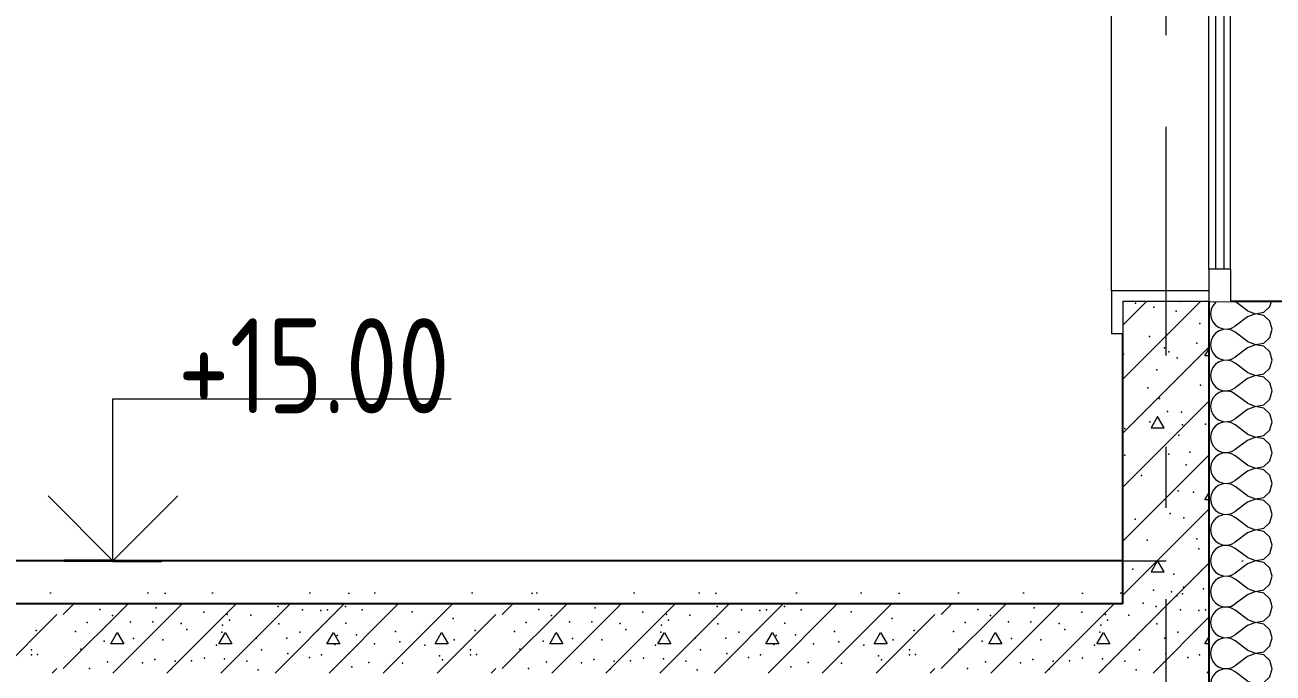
# Model space of a CAD drawing. Header units: millimetres. Extents: x 18162 to 7085488, y 72188 to 247925.
# Drawn here: x 3680691 to 3683577, y 109858 to 111358 of the extents above; entities that cross this region are included whole.
import ezdxf
from ezdxf.enums import TextEntityAlignment as Align

# ---------------------------------------------------------------- set-up
doc = ezdxf.new("R2010")
doc.units = ezdxf.units.MM
doc.header["$MEASUREMENT"] = 0
for name, pattern in [('Dot & Dashed', [670.277762, 317.5, -176.388889, 0, -176.388874]), ('Double Dashed', [1093.611073, 529.166651, -211.666656, 141.111112, -211.666656]), ('Wipeout_Contour', [1000, 0, -1000])]:
    doc.linetypes.add(name, pattern=pattern)
for name, color, linetype in [('Archicad Windows', 7, 'Continuous'), ('Structural - Bearing', 7, 'Continuous'), ('Structural - Grid', 7, 'Continuous')]:
    doc.layers.add(name, color=color, linetype=linetype)
doc.styles.add('GENERATED_STYLE_3', font='', dxfattribs={"width": 0.8})
doc.styles.get('GENERATED_STYLE_3').set_extended_font_data('ISOCPEUR MON')
doc.dimstyles.new('GENERATED_STYLE__10', dxfattribs={"dimtxt": 220.000005, "dimasz": 114, "dimexe": 0.18, "dimexo": 762.629951, "dimgap": 0, "dimtad": 1, "dimdec": 0, "dimzin": 0, "dimdsep": 46, "dimtxsty": 'GENERATED_STYLE_3', "dimblk": 'ARROWHEAD_2', "dimblk1": 'ARROWHEAD_2', "dimblk2": 'ARROWHEAD_2', "dimcen": 0.09, "dimclrd": 13, "dimclre": 13, "dimclrt": 13, "dimadec": 0, "dimazin": 0, "dimtfac": 1, "dimtdec": 4, "dimtmove": 0, "dimatfit": 3, "dimfxl": 1, "dimtolj": 1, "dimtzin": 0, "dimarcsym": 0})
doc.dimstyles.new('GENERATED_STYLE__9', dxfattribs={"dimtxt": 220.000005, "dimasz": 114, "dimexe": 0.18, "dimexo": 312.629951, "dimgap": 0, "dimtad": 1, "dimdec": 0, "dimzin": 0, "dimdsep": 46, "dimtxsty": 'GENERATED_STYLE_3', "dimblk": 'ARROWHEAD_2', "dimblk1": 'ARROWHEAD_2', "dimblk2": 'ARROWHEAD_2', "dimcen": 0.09, "dimclrd": 13, "dimclre": 13, "dimclrt": 13, "dimadec": 0, "dimazin": 0, "dimtfac": 1, "dimtdec": 4, "dimtmove": 0, "dimatfit": 3, "dimfxl": 1, "dimtolj": 1, "dimtzin": 0, "dimarcsym": 0})

# ---------------------------------------------------------------- blocks, each defined once
blk = doc.blocks.new('*X800', base_point=(3761974.7, 95118))
at = {"layer": 'Structural - Bearing', "color": 7, "linetype": 'Continuous', "lineweight": 9}
for p, q in [((3683447.5, 110018), (3683452.4, 110014.6)), ((3683452.4, 110014.6), (3683461.7, 110011.5)), ((3683471.5, 110011), (3683481.1, 110013.2)), ((3683481.1, 110013.2), (3683489.8, 110018)), ((3683575.5, 110010.9), (3683573.5, 110018)), ((3683434, 109984.9), (3683432.6, 109975.1)), ((3683438, 109993.9), (3683434, 109984.9)), ((3683444.2, 110001.5), (3683438, 109993.9)), ((3683452.4, 110007.1), (3683444.2, 110001.5)), ((3683461.7, 110010.2), (3683452.4, 110007.1)), ((3683461.7, 110011.5), (3683471.5, 110011)), ((3683471.5, 110010.7), (3683461.7, 110010.2)), ((3683481.1, 110008.5), (3683471.5, 110010.7)), ((3683489.8, 110003.7), (3683481.1, 110008.5)), ((3683518.3, 109982.3), (3683489.8, 110003.7)), ((3683555.7, 109978.9), (3683570.1, 109992.1)), ((3683570.1, 109992.1), (3683575.5, 110010.9)), ((3683432.6, 109975.1), (3683434, 109965.4)), ((3683434, 109965.4), (3683438, 109956.4)), ((3683438, 109956.4), (3683444.2, 109948.8)), ((3683518.3, 109968), (3683489.8, 109946.6)), ((3683518.3, 109982.3), (3683536.6, 109975.3)), ((3683536.6, 109975), (3683518.3, 109968)), ((3683536.6, 109975.3), (3683555.7, 109978.9)), ((3683555.7, 109971.4), (3683536.6, 109975)), ((3683570.1, 109958.2), (3683555.7, 109971.4)), ((3683575.5, 109939.4), (3683570.1, 109958.2)), ((3683444.2, 109930.1), (3683438, 109922.5)), ((3683444.2, 109948.8), (3683452.4, 109943.2)), ((3683452.4, 109935.7), (3683444.2, 109930.1)), ((3683452.4, 109943.2), (3683461.7, 109940.1)), ((3683461.7, 109938.8), (3683452.4, 109935.7)), ((3683461.7, 109940.1), (3683471.5, 109939.6)), ((3683471.5, 109939.3), (3683461.7, 109938.8)), ((3683471.5, 109939.6), (3683481.1, 109941.8)), ((3683481.1, 109937.1), (3683471.5, 109939.3)), ((3683481.1, 109941.8), (3683489.8, 109946.6)), ((3683489.8, 109932.3), (3683481.1, 109937.1)), ((3683518.3, 109910.9), (3683489.8, 109932.3)), ((3683570.1, 109920.7), (3683575.5, 109939.4)), ((3683434, 109913.5), (3683432.6, 109903.7)), ((3683432.6, 109903.7), (3683434, 109894)), ((3683438, 109922.5), (3683434, 109913.5)), ((3683518.3, 109910.9), (3683536.6, 109903.9)), ((3683536.6, 109903.6), (3683518.3, 109896.6)), ((3683536.6, 109903.9), (3683555.7, 109907.5)), ((3683555.7, 109900), (3683536.6, 109903.6)), ((3683555.7, 109907.5), (3683570.1, 109920.7)), ((3683570.1, 109886.8), (3683555.7, 109900)), ((3683434, 109894), (3683438, 109884.9)), ((3683438, 109884.9), (3683444.2, 109877.4)), ((3683444.2, 109877.4), (3683452.4, 109871.8)), ((3683452.4, 109871.8), (3683461.7, 109868.6)), ((3683461.7, 109868.6), (3683471.5, 109868.2)), ((3683471.5, 109868.2), (3683481.1, 109870.4)), ((3683481.1, 109870.4), (3683489.8, 109875.1)), ((3683518.3, 109896.6), (3683489.8, 109875.1)), ((3683575.5, 109868), (3683570.1, 109886.8)), ((3683434, 109842.1), (3683432.6, 109832.3)), ((3683438, 109851.1), (3683434, 109842.1)), ((3683444.2, 109858.7), (3683438, 109851.1)), ((3683452.4, 109864.2), (3683444.2, 109858.7)), ((3683461.7, 109867.4), (3683452.4, 109864.2)), ((3683471.5, 109867.9), (3683461.7, 109867.4)), ((3683481.1, 109865.6), (3683471.5, 109867.9)), ((3683489.8, 109860.9), (3683481.1, 109865.6)), ((3683518.3, 109839.4), (3683489.8, 109860.9)), ((3683555.7, 109836.1), (3683570.1, 109849.2)), ((3683570.1, 109849.2), (3683575.5, 109868)), ((3683432.6, 109832.3), (3683434, 109822.5)), ((3683434, 109822.5), (3683438, 109813.5)), ((3683438, 109813.5), (3683444.2, 109805.9)), ((3683518.3, 109825.1), (3683489.8, 109803.7)), ((3683518.3, 109839.4), (3683536.6, 109832.4)), ((3683536.6, 109832.1), (3683518.3, 109825.1)), ((3683536.6, 109832.4), (3683555.7, 109836.1)), ((3683555.7, 109828.5), (3683536.6, 109832.1)), ((3683570.1, 109815.4), (3683555.7, 109828.5)), ((3683575.5, 109796.6), (3683570.1, 109815.4)), ((3683444.2, 109787.2), (3683438, 109779.6)), ((3683444.2, 109805.9), (3683452.4, 109800.3)), ((3683452.4, 109792.8), (3683444.2, 109787.2)), ((3683452.4, 109800.3), (3683461.7, 109797.2)), ((3683461.7, 109796), (3683452.4, 109792.8)), ((3683461.7, 109797.2), (3683471.5, 109796.7)), ((3683471.5, 109796.4), (3683461.7, 109796)), ((3683471.5, 109796.7), (3683481.1, 109799)), ((3683481.1, 109794.2), (3683471.5, 109796.4)), ((3683481.1, 109799), (3683489.8, 109803.7)), ((3683489.8, 109789.4), (3683481.1, 109794.2)), ((3683518.3, 109768), (3683489.8, 109789.4)), ((3683570.1, 109777.8), (3683575.5, 109796.6)), ((3683434, 109770.6), (3683432.6, 109760.9)), ((3683432.6, 109760.9), (3683434, 109751.1)), ((3683438, 109779.6), (3683434, 109770.6)), ((3683518.3, 109753.7), (3683489.8, 109732.3)), ((3683518.3, 109768), (3683536.6, 109761)), ((3683536.6, 109760.7), (3683518.3, 109753.7)), ((3683536.6, 109761), (3683555.7, 109764.6)), ((3683555.7, 109757.1), (3683536.6, 109760.7)), ((3683555.7, 109764.6), (3683570.1, 109777.8)), ((3683570.1, 109743.9), (3683555.7, 109757.1)), ((3683434, 109751.1), (3683438, 109742.1)), ((3683438, 109742.1), (3683444.2, 109734.5)), ((3683444.2, 109734.5), (3683452.4, 109728.9)), ((3683452.4, 109728.9), (3683461.7, 109725.8)), ((3683461.7, 109724.5), (3683452.4, 109721.4)), ((3683461.7, 109725.8), (3683471.5, 109725.3)), ((3683471.5, 109725), (3683461.7, 109724.5)), ((3683471.5, 109725.3), (3683481.1, 109727.5)), ((3683481.1, 109722.8), (3683471.5, 109725)), ((3683481.1, 109727.5), (3683489.8, 109732.3)), ((3683575.5, 109725.1), (3683570.1, 109743.9)), ((3683570.1, 109706.4), (3683575.5, 109725.1)), ((3683434, 109699.2), (3683432.6, 109689.4)), ((3683438, 109708.2), (3683434, 109699.2)), ((3683444.2, 109715.8), (3683438, 109708.2)), ((3683452.4, 109721.4), (3683444.2, 109715.8)), ((3683489.8, 109718), (3683481.1, 109722.8)), ((3683518.3, 109696.6), (3683489.8, 109718)), ((3683518.3, 109696.6), (3683536.6, 109689.6)), ((3683555.7, 109693.2), (3683570.1, 109706.4)), ((3683432.6, 109689.4), (3683434, 109679.7)), ((3683434, 109679.7), (3683438, 109670.7)), ((3683438, 109670.7), (3683444.2, 109663.1)), ((3683518.3, 109682.3), (3683489.8, 109660.9)), ((3683536.6, 109689.3), (3683518.3, 109682.3)), ((3683536.6, 109689.6), (3683555.7, 109693.2)), ((3683555.7, 109685.7), (3683536.6, 109689.3)), ((3683570.1, 109672.5), (3683555.7, 109685.7)), ((3683575.5, 109653.7), (3683570.1, 109672.5)), ((3683444.2, 109644.4), (3683438, 109636.8)), ((3683444.2, 109663.1), (3683452.4, 109657.5)), ((3683452.4, 109650), (3683444.2, 109644.4)), ((3683452.4, 109657.5), (3683461.7, 109654.3)), ((3683461.7, 109653.1), (3683452.4, 109650)), ((3683461.7, 109654.3), (3683471.5, 109653.9)), ((3683471.5, 109653.6), (3683461.7, 109653.1)), ((3683471.5, 109653.9), (3683481.1, 109656.1)), ((3683481.1, 109651.3), (3683471.5, 109653.6)), ((3683481.1, 109656.1), (3683489.8, 109660.9)), ((3683489.8, 109646.6), (3683481.1, 109651.3)), ((3683518.3, 109625.1), (3683489.8, 109646.6)), ((3683570.1, 109634.9), (3683575.5, 109653.7)), ((3683434, 109627.8), (3683432.6, 109618)), ((3683432.6, 109618), (3683434, 109608.2)), ((3683438, 109636.8), (3683434, 109627.8)), ((3683518.3, 109610.9), (3683489.8, 109589.4)), ((3683518.3, 109625.1), (3683536.6, 109618.2)), ((3683536.6, 109617.9), (3683518.3, 109610.9)), ((3683536.6, 109618.2), (3683555.7, 109621.8)), ((3683555.7, 109614.2), (3683536.6, 109617.9)), ((3683555.7, 109621.8), (3683570.1, 109634.9)), ((3683570.1, 109601.1), (3683555.7, 109614.2)), ((3683434, 109608.2), (3683438, 109599.2)), ((3683438, 109599.2), (3683444.2, 109591.6)), ((3683444.2, 109591.6), (3683452.4, 109586.1)), ((3683452.4, 109586.1), (3683461.7, 109582.9)), ((3683461.7, 109581.7), (3683452.4, 109578.5)), ((3683461.7, 109582.9), (3683471.5, 109582.4)), ((3683471.5, 109582.1), (3683461.7, 109581.7)), ((3683471.5, 109582.4), (3683481.1, 109584.7)), ((3683481.1, 109579.9), (3683471.5, 109582.1)), ((3683481.1, 109584.7), (3683489.8, 109589.4)), ((3683489.8, 109575.1), (3683481.1, 109579.9)), ((3683575.5, 109582.3), (3683570.1, 109601.1)), ((3683570.1, 109563.5), (3683575.5, 109582.3)), ((3683434, 109556.3), (3683432.6, 109546.6)), ((3683438, 109565.4), (3683434, 109556.3)), ((3683444.2, 109572.9), (3683438, 109565.4)), ((3683452.4, 109578.5), (3683444.2, 109572.9)), ((3683518.3, 109553.7), (3683489.8, 109575.1)), ((3683518.3, 109553.7), (3683536.6, 109546.7)), ((3683555.7, 109550.3), (3683570.1, 109563.5)), ((3683432.6, 109546.6), (3683434, 109536.8)), ((3683434, 109536.8), (3683438, 109527.8)), ((3683438, 109527.8), (3683444.2, 109520.2)), ((3683518.3, 109539.4), (3683489.8, 109518)), ((3683536.6, 109546.4), (3683518.3, 109539.4)), ((3683536.6, 109546.7), (3683555.7, 109550.3)), ((3683555.7, 109542.8), (3683536.6, 109546.4)), ((3683570.1, 109529.6), (3683555.7, 109542.8)), ((3683575.5, 109510.9), (3683570.1, 109529.6)), ((3683438, 109493.9), (3683434, 109484.9)), ((3683444.2, 109501.5), (3683438, 109493.9)), ((3683444.2, 109520.2), (3683452.4, 109514.6)), ((3683452.4, 109507.1), (3683444.2, 109501.5)), ((3683452.4, 109514.6), (3683461.7, 109511.5)), ((3683461.7, 109510.2), (3683452.4, 109507.1)), ((3683461.7, 109511.5), (3683471.5, 109511)), ((3683471.5, 109510.7), (3683461.7, 109510.2)), ((3683471.5, 109511), (3683481.1, 109513.2)), ((3683481.1, 109508.5), (3683471.5, 109510.7)), ((3683481.1, 109513.2), (3683489.8, 109518)), ((3683489.8, 109503.7), (3683481.1, 109508.5)), ((3683518.3, 109482.3), (3683489.8, 109503.7)), ((3683570.1, 109492.1), (3683575.5, 109510.9)), ((3683434, 109484.9), (3683432.6, 109475.1)), ((3683432.6, 109475.1), (3683434, 109465.4)), ((3683434, 109465.4), (3683438, 109456.4)), ((3683518.3, 109468), (3683489.8, 109446.6)), ((3683518.3, 109482.3), (3683536.6, 109475.3)), ((3683536.6, 109475), (3683518.3, 109468)), ((3683536.6, 109475.3), (3683555.7, 109478.9)), ((3683555.7, 109471.4), (3683536.6, 109475)), ((3683555.7, 109478.9), (3683570.1, 109492.1)), ((3683570.1, 109458.2), (3683555.7, 109471.4)), ((3683438, 109456.4), (3683444.2, 109448.8)), ((3683444.2, 109448.8), (3683452.4, 109443.2)), ((3683452.4, 109435.7), (3683444.2, 109430.1)), ((3683452.4, 109443.2), (3683461.7, 109440.1)), ((3683461.7, 109438.8), (3683452.4, 109435.7)), ((3683461.7, 109440.1), (3683471.5, 109439.6)), ((3683471.5, 109439.3), (3683461.7, 109438.8)), ((3683471.5, 109439.6), (3683481.1, 109441.8)), ((3683481.1, 109437.1), (3683471.5, 109439.3)), ((3683481.1, 109441.8), (3683489.8, 109446.6)), ((3683489.8, 109432.3), (3683481.1, 109437.1)), ((3683575.5, 109439.4), (3683570.1, 109458.2)), ((3683570.1, 109420.7), (3683575.5, 109439.4)), ((3683438, 109422.5), (3683436, 109418)), ((3683444.2, 109430.1), (3683438, 109422.5)), ((3683508.8, 109418), (3683489.8, 109432.3)), ((3683567.2, 109418), (3683570.1, 109420.7))]:
    blk.add_line(p, q, dxfattribs=at)
blk = doc.blocks.new('*X813', base_point=(3761974.7, 95118))
at = {"layer": 'Structural - Bearing', "color": 7, "linetype": 'Continuous', "lineweight": 9}
for p, q in [((3683438, 110708.2), (3683434, 110699.2)), ((3683444.2, 110715.8), (3683438, 110708.2)), ((3683447.5, 110718), (3683444.2, 110715.8)), ((3683518.3, 110696.6), (3683489.8, 110718)), ((3683555.7, 110693.2), (3683570.1, 110706.4)), ((3683570.1, 110706.4), (3683573.5, 110718)), ((3683434, 110699.2), (3683432.6, 110689.4)), ((3683432.6, 110689.4), (3683434, 110679.7)), ((3683434, 110679.7), (3683438, 110670.7)), ((3683518.3, 110682.3), (3683489.8, 110660.9)), ((3683518.3, 110696.6), (3683536.6, 110689.6)), ((3683536.6, 110689.3), (3683518.3, 110682.3)), ((3683536.6, 110689.6), (3683555.7, 110693.2)), ((3683555.7, 110685.7), (3683536.6, 110689.3)), ((3683570.1, 110672.5), (3683555.7, 110685.7)), ((3683438, 110670.7), (3683444.2, 110663.1)), ((3683444.2, 110663.1), (3683452.4, 110657.5)), ((3683452.4, 110650), (3683444.2, 110644.4)), ((3683452.4, 110657.5), (3683461.7, 110654.3)), ((3683461.7, 110653.1), (3683452.4, 110650)), ((3683461.7, 110654.3), (3683471.5, 110653.9)), ((3683471.5, 110653.6), (3683461.7, 110653.1)), ((3683471.5, 110653.9), (3683481.1, 110656.1)), ((3683481.1, 110651.3), (3683471.5, 110653.6)), ((3683481.1, 110656.1), (3683489.8, 110660.9)), ((3683489.8, 110646.6), (3683481.1, 110651.3)), ((3683575.5, 110653.7), (3683570.1, 110672.5)), ((3683570.1, 110634.9), (3683575.5, 110653.7)), ((3683434, 110627.8), (3683432.6, 110618)), ((3683438, 110636.8), (3683434, 110627.8)), ((3683444.2, 110644.4), (3683438, 110636.8)), ((3683518.3, 110625.1), (3683489.8, 110646.6)), ((3683518.3, 110625.1), (3683536.6, 110618.2)), ((3683536.6, 110618.2), (3683555.7, 110621.8)), ((3683555.7, 110621.8), (3683570.1, 110634.9)), ((3683432.6, 110618), (3683434, 110608.2)), ((3683434, 110608.2), (3683438, 110599.2)), ((3683438, 110599.2), (3683444.2, 110591.6)), ((3683444.2, 110591.6), (3683452.4, 110586.1)), ((3683518.3, 110610.9), (3683489.8, 110589.4)), ((3683536.6, 110617.9), (3683518.3, 110610.9)), ((3683555.7, 110614.2), (3683536.6, 110617.9)), ((3683570.1, 110601.1), (3683555.7, 110614.2)), ((3683575.5, 110582.3), (3683570.1, 110601.1)), ((3683438, 110565.4), (3683434, 110556.3)), ((3683444.2, 110572.9), (3683438, 110565.4)), ((3683452.4, 110578.5), (3683444.2, 110572.9)), ((3683452.4, 110586.1), (3683461.7, 110582.9)), ((3683461.7, 110581.7), (3683452.4, 110578.5)), ((3683461.7, 110582.9), (3683471.5, 110582.4)), ((3683471.5, 110582.1), (3683461.7, 110581.7)), ((3683471.5, 110582.4), (3683481.1, 110584.7)), ((3683481.1, 110579.9), (3683471.5, 110582.1)), ((3683481.1, 110584.7), (3683489.8, 110589.4)), ((3683489.8, 110575.1), (3683481.1, 110579.9)), ((3683518.3, 110553.7), (3683489.8, 110575.1)), ((3683555.7, 110550.3), (3683570.1, 110563.5)), ((3683570.1, 110563.5), (3683575.5, 110582.3)), ((3683434, 110556.3), (3683432.6, 110546.6)), ((3683432.6, 110546.6), (3683434, 110536.8)), ((3683434, 110536.8), (3683438, 110527.8)), ((3683518.3, 110539.4), (3683489.8, 110518)), ((3683518.3, 110553.7), (3683536.6, 110546.7)), ((3683536.6, 110546.4), (3683518.3, 110539.4)), ((3683536.6, 110546.7), (3683555.7, 110550.3)), ((3683555.7, 110542.8), (3683536.6, 110546.4)), ((3683570.1, 110529.6), (3683555.7, 110542.8)), ((3683438, 110527.8), (3683444.2, 110520.2)), ((3683444.2, 110520.2), (3683452.4, 110514.6)), ((3683452.4, 110507.1), (3683444.2, 110501.5)), ((3683452.4, 110514.6), (3683461.7, 110511.5)), ((3683461.7, 110510.2), (3683452.4, 110507.1)), ((3683461.7, 110511.5), (3683471.5, 110511)), ((3683471.5, 110510.7), (3683461.7, 110510.2)), ((3683471.5, 110511), (3683481.1, 110513.2)), ((3683481.1, 110508.5), (3683471.5, 110510.7)), ((3683481.1, 110513.2), (3683489.8, 110518)), ((3683489.8, 110503.7), (3683481.1, 110508.5)), ((3683518.3, 110482.3), (3683489.8, 110503.7)), ((3683575.5, 110510.9), (3683570.1, 110529.6)), ((3683570.1, 110492.1), (3683575.5, 110510.9)), ((3683434, 110484.9), (3683432.6, 110475.1)), ((3683432.6, 110475.1), (3683434, 110465.4)), ((3683438, 110493.9), (3683434, 110484.9)), ((3683444.2, 110501.5), (3683438, 110493.9)), ((3683518.3, 110482.3), (3683536.6, 110475.3)), ((3683536.6, 110475), (3683518.3, 110468)), ((3683536.6, 110475.3), (3683555.7, 110478.9)), ((3683555.7, 110471.4), (3683536.6, 110475)), ((3683555.7, 110478.9), (3683570.1, 110492.1)), ((3683434, 110465.4), (3683438, 110456.4)), ((3683438, 110456.4), (3683444.2, 110448.8)), ((3683444.2, 110448.8), (3683452.4, 110443.2)), ((3683481.1, 110441.8), (3683489.8, 110446.6)), ((3683518.3, 110468), (3683489.8, 110446.6)), ((3683570.1, 110458.2), (3683555.7, 110471.4)), ((3683575.5, 110439.4), (3683570.1, 110458.2)), ((3683438, 110422.5), (3683434, 110413.5)), ((3683444.2, 110430.1), (3683438, 110422.5)), ((3683452.4, 110435.7), (3683444.2, 110430.1)), ((3683452.4, 110443.2), (3683461.7, 110440.1)), ((3683461.7, 110438.8), (3683452.4, 110435.7)), ((3683461.7, 110440.1), (3683471.5, 110439.6)), ((3683471.5, 110439.3), (3683461.7, 110438.8)), ((3683471.5, 110439.6), (3683481.1, 110441.8)), ((3683481.1, 110437.1), (3683471.5, 110439.3)), ((3683489.8, 110432.3), (3683481.1, 110437.1)), ((3683518.3, 110410.9), (3683489.8, 110432.3)), ((3683555.7, 110407.5), (3683570.1, 110420.7)), ((3683570.1, 110420.7), (3683575.5, 110439.4)), ((3683434, 110413.5), (3683432.6, 110403.7)), ((3683432.6, 110403.7), (3683434, 110394)), ((3683434, 110394), (3683438, 110384.9)), ((3683518.3, 110396.6), (3683489.8, 110375.1)), ((3683518.3, 110410.9), (3683536.6, 110403.9)), ((3683536.6, 110403.6), (3683518.3, 110396.6)), ((3683536.6, 110403.9), (3683555.7, 110407.5)), ((3683555.7, 110400), (3683536.6, 110403.6)), ((3683570.1, 110386.8), (3683555.7, 110400)), ((3683438, 110384.9), (3683444.2, 110377.4)), ((3683444.2, 110377.4), (3683452.4, 110371.8)), ((3683452.4, 110364.2), (3683444.2, 110358.7)), ((3683452.4, 110371.8), (3683461.7, 110368.6)), ((3683461.7, 110367.4), (3683452.4, 110364.2)), ((3683461.7, 110368.6), (3683471.5, 110368.2)), ((3683471.5, 110367.9), (3683461.7, 110367.4)), ((3683471.5, 110368.2), (3683481.1, 110370.4)), ((3683481.1, 110365.6), (3683471.5, 110367.9)), ((3683481.1, 110370.4), (3683489.8, 110375.1)), ((3683489.8, 110360.9), (3683481.1, 110365.6)), ((3683518.3, 110339.4), (3683489.8, 110360.9)), ((3683575.5, 110368), (3683570.1, 110386.8)), ((3683570.1, 110349.2), (3683575.5, 110368)), ((3683434, 110342.1), (3683432.6, 110332.3)), ((3683432.6, 110332.3), (3683434, 110322.5)), ((3683438, 110351.1), (3683434, 110342.1)), ((3683444.2, 110358.7), (3683438, 110351.1)), ((3683518.3, 110339.4), (3683536.6, 110332.4)), ((3683536.6, 110332.1), (3683518.3, 110325.1)), ((3683536.6, 110332.4), (3683555.7, 110336.1)), ((3683555.7, 110328.5), (3683536.6, 110332.1)), ((3683555.7, 110336.1), (3683570.1, 110349.2)), ((3683434, 110322.5), (3683438, 110313.5)), ((3683438, 110313.5), (3683444.2, 110305.9)), ((3683444.2, 110305.9), (3683452.4, 110300.3)), ((3683481.1, 110299), (3683489.8, 110303.7)), ((3683518.3, 110325.1), (3683489.8, 110303.7)), ((3683570.1, 110315.4), (3683555.7, 110328.5)), ((3683575.5, 110296.6), (3683570.1, 110315.4)), ((3683438, 110279.6), (3683434, 110270.6)), ((3683444.2, 110287.2), (3683438, 110279.6)), ((3683452.4, 110292.8), (3683444.2, 110287.2)), ((3683452.4, 110300.3), (3683461.7, 110297.2)), ((3683461.7, 110296), (3683452.4, 110292.8)), ((3683461.7, 110297.2), (3683471.5, 110296.7)), ((3683471.5, 110296.4), (3683461.7, 110296)), ((3683471.5, 110296.7), (3683481.1, 110299)), ((3683481.1, 110294.2), (3683471.5, 110296.4)), ((3683489.8, 110289.4), (3683481.1, 110294.2)), ((3683518.3, 110268), (3683489.8, 110289.4)), ((3683555.7, 110264.6), (3683570.1, 110277.8)), ((3683570.1, 110277.8), (3683575.5, 110296.6)), ((3683434, 110270.6), (3683432.6, 110260.9)), ((3683432.6, 110260.9), (3683434, 110251.1)), ((3683434, 110251.1), (3683438, 110242.1)), ((3683518.3, 110253.7), (3683489.8, 110232.3)), ((3683518.3, 110268), (3683536.6, 110261)), ((3683536.6, 110260.7), (3683518.3, 110253.7)), ((3683536.6, 110261), (3683555.7, 110264.6)), ((3683555.7, 110257.1), (3683536.6, 110260.7)), ((3683570.1, 110243.9), (3683555.7, 110257.1)), ((3683575.5, 110225.1), (3683570.1, 110243.9)), ((3683438, 110242.1), (3683444.2, 110234.5)), ((3683444.2, 110215.8), (3683438, 110208.2)), ((3683444.2, 110234.5), (3683452.4, 110228.9)), ((3683452.4, 110221.4), (3683444.2, 110215.8)), ((3683452.4, 110228.9), (3683461.7, 110225.8)), ((3683461.7, 110224.5), (3683452.4, 110221.4)), ((3683461.7, 110225.8), (3683471.5, 110225.3)), ((3683471.5, 110225), (3683461.7, 110224.5)), ((3683471.5, 110225.3), (3683481.1, 110227.5)), ((3683481.1, 110222.8), (3683471.5, 110225)), ((3683481.1, 110227.5), (3683489.8, 110232.3)), ((3683489.8, 110218), (3683481.1, 110222.8)), ((3683518.3, 110196.6), (3683489.8, 110218)), ((3683570.1, 110206.4), (3683575.5, 110225.1)), ((3683434, 110199.2), (3683432.6, 110189.4)), ((3683432.6, 110189.4), (3683434, 110179.7)), ((3683438, 110208.2), (3683434, 110199.2)), ((3683518.3, 110196.6), (3683536.6, 110189.6)), ((3683536.6, 110189.3), (3683518.3, 110182.3)), ((3683536.6, 110189.6), (3683555.7, 110193.2)), ((3683555.7, 110185.7), (3683536.6, 110189.3)), ((3683555.7, 110193.2), (3683570.1, 110206.4)), ((3683434, 110179.7), (3683438, 110170.7)), ((3683438, 110170.7), (3683444.2, 110163.1)), ((3683444.2, 110163.1), (3683452.4, 110157.5)), ((3683452.4, 110157.5), (3683461.7, 110154.3)), ((3683481.1, 110156.1), (3683489.8, 110160.9)), ((3683518.3, 110182.3), (3683489.8, 110160.9)), ((3683570.1, 110172.5), (3683555.7, 110185.7)), ((3683575.5, 110153.7), (3683570.1, 110172.5)), ((3683438, 110136.8), (3683434, 110127.8)), ((3683444.2, 110144.4), (3683438, 110136.8)), ((3683452.4, 110150), (3683444.2, 110144.4)), ((3683461.7, 110153.1), (3683452.4, 110150)), ((3683461.7, 110154.3), (3683471.5, 110153.9)), ((3683471.5, 110153.6), (3683461.7, 110153.1)), ((3683471.5, 110153.9), (3683481.1, 110156.1)), ((3683481.1, 110151.3), (3683471.5, 110153.6)), ((3683489.8, 110146.6), (3683481.1, 110151.3)), ((3683518.3, 110125.1), (3683489.8, 110146.6)), ((3683555.7, 110121.8), (3683570.1, 110134.9)), ((3683570.1, 110134.9), (3683575.5, 110153.7)), ((3683434, 110127.8), (3683432.6, 110118)), ((3683432.6, 110118), (3683434, 110108.2)), ((3683434, 110108.2), (3683438, 110099.2)), ((3683518.3, 110110.9), (3683489.8, 110089.4)), ((3683518.3, 110125.1), (3683536.6, 110118.2)), ((3683536.6, 110117.9), (3683518.3, 110110.9)), ((3683536.6, 110118.2), (3683555.7, 110121.8)), ((3683555.7, 110114.2), (3683536.6, 110117.9)), ((3683570.1, 110101.1), (3683555.7, 110114.2)), ((3683575.5, 110082.3), (3683570.1, 110101.1)), ((3683438, 110099.2), (3683444.2, 110091.6)), ((3683444.2, 110072.9), (3683438, 110065.4)), ((3683444.2, 110091.6), (3683452.4, 110086.1)), ((3683452.4, 110078.5), (3683444.2, 110072.9)), ((3683452.4, 110086.1), (3683461.7, 110082.9)), ((3683461.7, 110081.7), (3683452.4, 110078.5)), ((3683461.7, 110082.9), (3683471.5, 110082.4)), ((3683471.5, 110082.1), (3683461.7, 110081.7)), ((3683471.5, 110082.4), (3683481.1, 110084.7)), ((3683481.1, 110079.9), (3683471.5, 110082.1)), ((3683481.1, 110084.7), (3683489.8, 110089.4)), ((3683489.8, 110075.1), (3683481.1, 110079.9)), ((3683518.3, 110053.7), (3683489.8, 110075.1)), ((3683570.1, 110063.5), (3683575.5, 110082.3)), ((3683434, 110056.3), (3683432.6, 110046.6)), ((3683432.6, 110046.6), (3683434, 110036.8)), ((3683438, 110065.4), (3683434, 110056.3)), ((3683518.3, 110053.7), (3683536.6, 110046.7)), ((3683536.6, 110046.4), (3683518.3, 110039.4)), ((3683536.6, 110046.7), (3683555.7, 110050.3)), ((3683555.7, 110042.8), (3683536.6, 110046.4)), ((3683555.7, 110050.3), (3683570.1, 110063.5)), ((3683570.1, 110029.6), (3683555.7, 110042.8)), ((3683434, 110036.8), (3683438, 110027.8)), ((3683438, 110027.8), (3683444.2, 110020.2)), ((3683444.2, 110020.2), (3683447.5, 110018)), ((3683518.3, 110039.4), (3683489.8, 110018)), ((3683573.5, 110018), (3683570.1, 110029.6))]:
    blk.add_line(p, q, dxfattribs=at)
blk = doc.blocks.new('*X815', base_point=(3761974.7, 95118))
at = {"layer": 'Structural - Bearing', "color": 7, "linetype": 'Continuous', "lineweight": 9}
for p, q in [((3683229.1, 110662.3), (3683284.8, 110718)), ((3683229.1, 110537.3), (3683409.8, 110718)), ((3683229.1, 110412.3), (3683429.1, 110612.3)), ((3683419.9, 110592.3), (3683429.1, 110608)), ((3683429.1, 110592.3), (3683419.9, 110592.3)), ((3683229.1, 110287.3), (3683429.1, 110487.3)), ((3683310, 110451.6), (3683295.1, 110425.6)), ((3683325.2, 110425.6), (3683310, 110451.6)), ((3683295.1, 110425.6), (3683325.2, 110425.6)), ((3683229.1, 110162.3), (3683429.1, 110362.3)), ((3683419.9, 110258.9), (3683429.1, 110274.7)), ((3683429.1, 110258.9), (3683419.9, 110258.9)), ((3683310, 110118.3), (3683429.1, 110237.3)), ((3683229.1, 110037.3), (3683310, 110118.2)), ((3683310, 110118.3), (3683295.1, 110092.2)), ((3683325.2, 110092.2), (3683310, 110118.3)), ((3683334.8, 110018), (3683429.1, 110112.3)), ((3683295.1, 110092.2), (3683325.2, 110092.2))]:
    blk.add_line(p, q, dxfattribs=at)
for p in [(3683259, 110714.1), (3683363.1, 110717.9), (3683301.7, 110704.7), (3683353.3, 110695.6), (3683407.8, 110667), (3683291.4, 110637.1), (3683400.8, 110621.7), (3683231.2, 110595.7), (3683326.6, 110610.5), (3683336.4, 110601.1), (3683355.2, 110587.5), (3683308.5, 110559.6), (3683287.6, 110517.8), (3683409.9, 110524.2), (3683314.7, 110493.1), (3683333.2, 110463.2), (3683365.6, 110462.2), (3683234.3, 110424.3), (3683292.2, 110439.8), (3683367.7, 110432.4), (3683421.3, 110434.4), (3683359.2, 110408.9), (3683234.3, 110362.5), (3683336.3, 110364.9), (3683384.8, 110369.3), (3683376.5, 110340.1), (3683272.9, 110315.4), (3683357.9, 110279.9), (3683393.5, 110276.8), (3683339.4, 110227.3), (3683370.8, 110217.6), (3683370.8, 110217.6), (3683258.6, 110214.4), (3683286, 110165.5), (3683401.2, 110168.6), (3683405.8, 110145.4), (3683252.8, 110098.1), (3683348.1, 110086.5), (3683301.1, 110049.8), (3683342.5, 110046.3), (3683370.3, 110057.1), (3683416.3, 110053.1), (3683277.3, 110020), (3683354.8, 110037), (3683368.2, 110041.1)]:
    blk.add_point(p, dxfattribs=at)
blk = doc.blocks.new('*X820', base_point=(3761974.7, 95118))
at = {"layer": 'Structural - Bearing', "color": 7, "linetype": 'Continuous', "lineweight": 9}
for p, q in [((3680779.8, 109993.2), (3680804.6, 110018)), ((3680779.8, 109868.2), (3680929.6, 110018)), ((3680894.6, 109858), (3681054.6, 110018)), ((3681019.6, 109858), (3681179.6, 110018)), ((3681144.6, 109858), (3681304.6, 110018)), ((3681269.6, 109858), (3681429.6, 110018)), ((3681394.6, 109858), (3681554.6, 110018)), ((3681519.6, 109858), (3681679.6, 110018)), ((3681794.9, 109993.2), (3681819.7, 110018)), ((3681794.9, 109868.2), (3681944.7, 110018)), ((3681909.7, 109858), (3682069.7, 110018)), ((3682034.7, 109858), (3682194.7, 110018)), ((3682159.7, 109858), (3682319.7, 110018)), ((3682284.7, 109858), (3682444.7, 110018)), ((3682409.7, 109858), (3682569.7, 110018)), ((3682534.7, 109858), (3682694.7, 110018)), ((3682810, 109993.2), (3682834.8, 110018)), ((3682810, 109868.2), (3682959.8, 110018)), ((3682924.8, 109858), (3683084.8, 110018)), ((3683049.8, 109858), (3683209.8, 110018)), ((3683174.8, 109858), (3683334.8, 110018)), ((3680629.4, 109858), (3680764.7, 109993.2)), ((3681644.6, 109858), (3681779.8, 109993.2)), ((3682659.7, 109858), (3682794.9, 109993.2)), ((3683299.8, 109858), (3683429.1, 109987.3)), ((3680889.7, 109925.6), (3680904.8, 109951.6)), ((3680904.8, 109951.6), (3680919.7, 109925.5)), ((3681139.7, 109925.6), (3681154.8, 109951.6)), ((3681154.8, 109951.6), (3681169.7, 109925.5)), ((3681389.7, 109925.6), (3681404.8, 109951.6)), ((3681404.8, 109951.6), (3681419.7, 109925.5)), ((3681639.7, 109925.6), (3681654.8, 109951.6)), ((3681654.8, 109951.6), (3681669.7, 109925.5)), ((3681904.8, 109925.6), (3681919.9, 109951.6)), ((3681919.9, 109951.6), (3681934.8, 109925.5)), ((3682154.8, 109925.6), (3682169.9, 109951.6)), ((3682169.9, 109951.6), (3682184.8, 109925.5)), ((3682404.8, 109925.6), (3682419.9, 109951.6)), ((3682419.9, 109951.6), (3682434.8, 109925.5)), ((3682654.8, 109925.6), (3682669.9, 109951.6)), ((3682669.9, 109951.6), (3682684.8, 109925.5)), ((3682919.9, 109925.6), (3682935, 109951.6)), ((3682935, 109951.6), (3682949.9, 109925.5)), ((3683169.9, 109925.6), (3683185, 109951.6)), ((3683185, 109951.6), (3683199.9, 109925.5)), ((3683419.9, 109925.6), (3683429.1, 109941.3)), ((3680919.7, 109925.5), (3680889.7, 109925.6)), ((3681169.7, 109925.5), (3681139.7, 109925.6)), ((3681419.7, 109925.5), (3681389.7, 109925.6)), ((3681669.7, 109925.5), (3681639.7, 109925.6)), ((3681934.8, 109925.5), (3681904.8, 109925.6)), ((3682184.8, 109925.5), (3682154.8, 109925.6)), ((3682434.8, 109925.5), (3682404.8, 109925.6)), ((3682684.8, 109925.5), (3682654.8, 109925.6)), ((3682949.9, 109925.5), (3682919.9, 109925.6)), ((3683199.9, 109925.5), (3683169.9, 109925.6)), ((3683429.1, 109925.6), (3683419.9, 109925.6)), ((3680754.4, 109858), (3680764.7, 109868.2)), ((3681769.6, 109858), (3681779.8, 109868.2)), ((3682784.7, 109858), (3682794.9, 109868.2)), ((3683424.8, 109858), (3683429.1, 109862.3))]:
    blk.add_line(p, q, dxfattribs=at)
for p in [(3680864.5, 110005.4), (3680893.7, 109990.9), (3680994.5, 110009.3), (3681105.3, 109999), (3681159.2, 109993.8), (3681213.3, 109992.2), (3681276.5, 110012.3), (3681333.2, 110004.1), (3681375.6, 110003.1), (3681391, 110004.6), (3681432.7, 110012.3), (3681471, 110004.1), (3681586.5, 109999.9), (3681681.5, 109984.5), (3681879.6, 110005.4), (3681908.8, 109990.9), (3682009.7, 110009.3), (3682120.4, 109999), (3682174.4, 109993.8), (3682228.4, 109992.2), (3682291.6, 110012.3), (3682348.4, 110004.1), (3682390.7, 110003.1), (3682406.2, 110004.6), (3682447.9, 110012.3), (3682486.1, 110004.1), (3682601.6, 109999.9), (3682696.7, 109984.5), (3682894.7, 110005.4), (3682923.9, 109990.9), (3683024.8, 110009.3), (3683135.5, 109999), (3683189.5, 109993.8), (3683243.6, 109992.2), (3683306.7, 110012.3), (3683363.5, 110004.1), (3683405.8, 110003.1), (3683421.3, 110004.6), (3680717.3, 109956.5), (3680834.9, 109975.4), (3680935.2, 109976.8), (3680986.9, 109976.4), (3681052.6, 109972.5), (3681065.5, 109959.1), (3681148.4, 109969.1), (3681164.3, 109980.2), (3681278.2, 109972.1), (3681368, 109956.5), (3681433.5, 109973.8), (3681732.4, 109956.5), (3681850, 109975.4), (3681950.3, 109976.8), (3682002, 109976.4), (3682067.7, 109972.5), (3682080.6, 109959.1), (3682163.5, 109969.1), (3682179.4, 109980.2), (3682293.3, 109972.1), (3682383.1, 109956.5), (3682448.6, 109973.8), (3682747.6, 109956.5), (3682865.1, 109975.4), (3682965.4, 109976.8), (3683017.1, 109976.4), (3683082.8, 109972.5), (3683095.7, 109959.1), (3683178.7, 109969.1), (3683194.6, 109980.2), (3683308.5, 109972.1), (3683398.3, 109956.5), (3680807.8, 109953.9), (3680874.8, 109932), (3680942.4, 109937.8), (3681010, 109934.6), (3681146.5, 109952.6), (3681225.7, 109939.1), (3681297.2, 109938.5), (3681326.8, 109952.6), (3681413.1, 109944.9), (3681458.2, 109946.8), (3681548.1, 109954.5), (3681557.8, 109929.9), (3681683.5, 109934.6), (3681822.9, 109953.9), (3681889.9, 109932), (3681957.5, 109937.8), (3682025.1, 109934.6), (3682161.6, 109952.6), (3682240.8, 109939.1), (3682312.3, 109938.5), (3682341.9, 109952.6), (3682428.2, 109944.9), (3682473.3, 109946.8), (3682563.3, 109954.5), (3682572.9, 109929.9), (3682698.6, 109934.6), (3682838.1, 109953.9), (3682905, 109932), (3682972.6, 109937.8), (3683040.3, 109934.6), (3683176.8, 109952.6), (3683255.9, 109939.1), (3683327.4, 109938.5), (3683357, 109952.6), (3680706.6, 109911.9), (3680706.7, 109900.1), (3680720.5, 109901.1), (3680820.8, 109913.4), (3681134.5, 109922.7), (3681237.9, 109911.4), (3681298.9, 109903.3), (3681377.2, 109900.5), (3681407.9, 109924.3), (3681499.8, 109925.6), (3681616.1, 109922.5), (3681650, 109897.9), (3681721.7, 109911.9), (3681721.9, 109900.1), (3681735.6, 109901.1), (3681835.9, 109913.4), (3682149.6, 109922.7), (3682253.1, 109911.4), (3682314, 109903.3), (3682392.3, 109900.5), (3682423, 109924.3), (3682515, 109925.6), (3682631.2, 109922.5), (3682665.1, 109897.9), (3682736.8, 109911.9), (3682737, 109900.1), (3682750.8, 109901.1), (3682851.1, 109913.4), (3683164.8, 109922.7), (3683268.2, 109911.4), (3683329.1, 109903.3), (3683407.5, 109900.5), (3680840.9, 109868.6), (3680882.3, 109884.1), (3680963.2, 109881.4), (3680992, 109889.5), (3681038.7, 109885.6), (3681076.5, 109886.6), (3681106.6, 109892.1), (3681152.9, 109890.8), (3681204, 109885.3), (3681349.6, 109894.4), (3681447.4, 109872.4), (3681486.8, 109882.5), (3681564.1, 109881), (3681656.8, 109888.7), (3681856, 109868.6), (3681897.4, 109884.1), (3681978.3, 109881.4), (3682007.1, 109889.5), (3682053.8, 109885.6), (3682091.7, 109886.6), (3682121.7, 109892.1), (3682168.1, 109890.8), (3682219.2, 109885.3), (3682364.7, 109894.4), (3682462.5, 109872.4), (3682502, 109882.5), (3682579.2, 109881), (3682671.9, 109888.7), (3682871.1, 109868.6), (3682912.6, 109884.1), (3682993.5, 109881.4), (3683022.2, 109889.5), (3683068.9, 109885.6), (3683106.8, 109886.6), (3683136.8, 109892.1), (3683183.2, 109890.8), (3683234.3, 109885.3), (3683379.9, 109894.4), (3681029.4, 109867.1), (3681230.6, 109865.8), (3682044.5, 109867.1), (3682245.7, 109865.8), (3683059.7, 109867.1), (3683260.9, 109865.8)]:
    blk.add_point(p, dxfattribs=at)
blk = doc.blocks.new('Standard grid marker[361]_3', base_point=(3683329.1, 147118))
at = {"layer": 'Structural - Grid', "color": 13, "linetype": 'Double Dashed', "lineweight": 13}
blk.add_line((3683329.1, 146118), (3683329.1, 88118), dxfattribs=at)
at = {"layer": 'Structural - Grid', "color": 13, "lineweight": 13, "style": 'GENERATED_STYLE_3'}
blk.add_attdef('AC_MarkerText_1', text='', height=250, rotation=360, dxfattribs=at).set_placement((3683329.1, 86943), align=Align.TOP_CENTER)
blk = doc.blocks.new('*D1166', base_point=(3761974.7, 95118))
at = {"color": 13, "linetype": 'Continuous', "lineweight": 13}
for p, q in [((3686648.8, 110018), (3686648.8, 110718)), ((3686761.3, 110018), (3683991.7, 110018)), ((3686648.8, 109418), (3686648.8, 110018)), ((3686761.3, 109418), (3683991.7, 109418)), ((3686648.8, 109344.7), (3686648.8, 109418))]:
    blk.add_line(p, q, dxfattribs=at)
at = {"color": 12, "linetype": 'Continuous', "lineweight": 35}
for p, q in [((3686573.8, 110061.3), (3686723.8, 109974.7)), ((3686573.8, 109461.3), (3686723.8, 109374.7))]:
    blk.add_line(p, q, dxfattribs=at)
at = {"color": 13, "lineweight": 13, "insert": (3686668.7, 109533.6), "char_height": 220, "attachment_point": 7, "rotation": 90, "style": 'GENERATED_STYLE_3'}
blk.add_mtext('\\A1;{\\pql;\\fISOCPEUR MON|b0|i0|c0|p0;\\W0.800000;600}', dxfattribs=at)
blk = doc.blocks.new('ARROWHEAD_2')
at = {"color": 0, "linetype": 'Continuous', "lineweight": 0}
for p, q in [((-0.378, -0.655), (0.378, 0.655)), ((0, 0), (-1, 0))]:
    blk.add_line(p, q, dxfattribs=at)
blk = doc.blocks.new('*D1167', base_point=(3761974.7, 95118))
at = {"color": 13, "linetype": 'Continuous', "lineweight": 13}
for p, q in [((3686648.8, 110718), (3686648.8, 110791.4)), ((3686761.3, 110718), (3683991.7, 110718)), ((3686648.8, 110018), (3686648.8, 110718))]:
    blk.add_line(p, q, dxfattribs=at)
at = {"color": 12, "linetype": 'Continuous', "lineweight": 35}
for p, q in [((3686723.8, 110674.7), (3686573.8, 110761.3)), ((3686573.8, 110061.3), (3686723.8, 109974.7))]:
    blk.add_line(p, q, dxfattribs=at)
at = {"color": 13, "lineweight": 13, "insert": (3686668.7, 110183.6), "char_height": 220, "attachment_point": 7, "rotation": 90, "style": 'GENERATED_STYLE_3'}
blk.add_mtext('\\A1;{\\pql;\\fISOCPEUR MON|b0|i0|c0|p0;\\W0.800000;700}', dxfattribs=at)

msp = doc.modelspace()

# ---------------------------------------------------------------- hatches: boundary and pattern name
at = {"layer": 'Structural - Bearing', "linetype": 'Continuous', "lineweight": 9}
h = msp.add_hatch(dxfattribs=at)
h.set_pattern_fill('Lightweight_Concrete_0003', style=0, pattern_type=2)
h.set_pattern_definition([(0, (3761974.7, 95118), (0, 779.423), [48.75, -401.25]), (0, (3762199.7, 95507.7), (0, 779.423), [48.75, -401.25]), (60, (3761974.7, 95118), (-675, 389.7114), [48.75, -401.25]), (60, (3762424.7, 95118), (-675, 389.7114), [48.75, -401.25]), (120, (3762023.5, 95118), (675, 389.7114), [48.75, -401.25]), (120, (3762473.5, 95118), (675, 389.7114), [48.75, -401.25]), (0, (3761974.73, 95193), (0, 150), [0, -150, 0, -225]), (45, (3762049.73, 95193), (-106.06602, 106.06602), [0, -112.5, 0, -187.5])])
h.paths.add_polyline_path([(3683229.1, 110118), (3678429.1, 110118), (3678429.1, 110018), (3683229.1, 110018)])

# ---------------------------------------------------------------- linework, layer by layer
at = {"color": 13, "linetype": 'Continuous', "lineweight": 13}
for p, q in [((3680894.6, 110118), (3680894.6, 110493)), ((3680894.6, 110493), (3681676.9, 110493)), ((3680894.6, 110118), (3680744.6, 110268)), ((3681044.6, 110268), (3680894.6, 110118))]:
    msp.add_line(p, q, dxfattribs=at)
at = {"color": 8, "linetype": 'Dot & Dashed', "lineweight": 13}
msp.add_line((3658879.3, 110118), (3689916.5, 110118), dxfattribs=at)
at = {"color": 12, "linetype": 'Continuous', "lineweight": 35}
for q in [(3680782.1, 110118), (3681007.1, 110118)]:
    msp.add_line((3680894.6, 110118), q, dxfattribs=at)
at = {"layer": 'Structural - Bearing', "color": 7, "linetype": 'Continuous', "lineweight": 25}
for p, q in [((3683429.1, 110718), (3683429.1, 110018)), ((3683229.1, 110118), (3683229.1, 110018)), ((3683229.1, 110018), (3678429.1, 110018))]:
    msp.add_line(p, q, dxfattribs=at)
at = {"layer": 'Structural - Bearing', "color": 7, "linetype": 'Continuous', "lineweight": 25, "flags": 128}
for points in [[(3683229.1, 110718), (3683229.1, 110643), (3683229.1, 110118)], [(3683679.1, 110718), (3683629.1, 110718), (3683579.1, 110718), (3683479.1, 110718), (3683429.1, 110718)], [(3683229.1, 110118), (3679789.1, 110118), (3679749.1, 110118), (3678429.1, 110118)], [(3683429.1, 110018), (3683429.1, 109858), (3683429.1, 109418)]]:
    msp.add_lwpolyline(points, dxfattribs=at)

# ---------------------------------------------------------------- block references
at = {"layer": 'Structural - Bearing', "lineweight": 0}
for name in ['*X815', '*X813', '*X820', '*X800']:
    msp.add_blockref(name, (3761974.7, 95118), dxfattribs=at)

# ---------------------------------------------------------------- texts
at = {"color": 13, "lineweight": 13, "insert": (3681044.6, 110459.1), "char_height": 220, "attachment_point": 7, "style": 'GENERATED_STYLE_3'}
msp.add_mtext('\\A1;{\\pql;\\fISOCPEUR MON|b0|i0|c0|p0;\\W0.800000;+15.00}', dxfattribs=at)

# ---------------------------------------------------------------- next in the draw order: wipeouts: each hides what was drawn before it
at = {"color": 254, "linetype": 'Wipeout_Contour', "lineweight": 0, "ltscale": 14739972.41364495}
msp.add_wipeout([(3683429.1, 110718), (3683429.1, 110743), (3683229.1, 110743), (3683229.1, 110718)], dxfattribs=at).dxf.layer = 'Archicad Windows'

# ---------------------------------------------------------------- next in the draw order: wipeouts: each hides what was drawn before it
at = {"color": 254, "linetype": 'Wipeout_Contour', "lineweight": 0, "ltscale": 14740475.19368049}
msp.add_wipeout([(3683479.1, 110718), (3683479.1, 110793), (3683429.1, 110793), (3683429.1, 110718)], dxfattribs=at).dxf.layer = 'Archicad Windows'
at = {"color": 254, "linetype": 'Wipeout_Contour', "lineweight": 0, "ltscale": 14739518.11139552}
msp.add_wipeout([(3683204.1, 110743), (3683204.1, 110643), (3683229.1, 110643), (3683229.1, 110743)], dxfattribs=at).dxf.layer = 'Archicad Windows'

# ---------------------------------------------------------------- next in the draw order: linework, layer by layer
at = {"layer": 'Archicad Windows', "color": 7, "linetype": 'Continuous', "lineweight": 9}
for p, q in [((3683204.1, 110743), (3683204.1, 112393)), ((3683429.1, 110793), (3683429.1, 112343)), ((3683444.1, 112343), (3683444.1, 110793)), ((3683464.1, 110793), (3683464.1, 112343)), ((3683479.1, 110793), (3683479.1, 112343)), ((3683479.1, 110793), (3683429.1, 110793)), ((3683479.1, 110793), (3683479.1, 110718)), ((3683204.1, 110743), (3683204.1, 110643)), ((3683429.1, 110718), (3683229.1, 110718)), ((3683229.1, 110643), (3683204.1, 110643))]:
    msp.add_line(p, q, dxfattribs=at)
at = {"layer": 'Archicad Windows', "color": 7, "linetype": 'Continuous', "lineweight": 9, "flags": 128}
for points in [[(3683429.1, 110793), (3683429.1, 110743), (3683429.1, 110718)], [(3683429.1, 110743), (3683229.1, 110743), (3683204.1, 110743)]]:
    msp.add_lwpolyline(points, dxfattribs=at)

# ---------------------------------------------------------------- next in the draw order: block references
at = {"layer": 'Structural - Grid', "color": 13, "linetype": 'Continuous', "lineweight": 13}
msp.add_blockref('Standard grid marker[361]_3', (3683329.1, 147118), dxfattribs=at)

# ---------------------------------------------------------------- next in the draw order: dimensions: what is measured, and where the dimension line sits
at = {"color": 13, "linetype": 'Continuous', "lineweight": 13}
for base, p1, p2, dimstyle, picture, middle in [((3686648.8, 110718), (3683229.1, 110018), (3683679.1, 110718), 'GENERATED_STYLE__9', '*D1167', (3686494.8, 110434.7)), ((3686648.8, 110018), (3683679.1, 109418), (3683229.1, 110018), 'GENERATED_STYLE__10', '*D1166', (3686494.8, 109784.7))]:
    dim = msp.add_linear_dim(base=base, p1=p1, p2=p2, angle=90, dimstyle=dimstyle, dxfattribs=at)
    dim.commit()
    dim.dimension.update_dxf_attribs({"geometry": picture, "text_midpoint": middle, "dimtype": 160, "text_rotation": 90})

doc.saveas('drawing.dxf')
